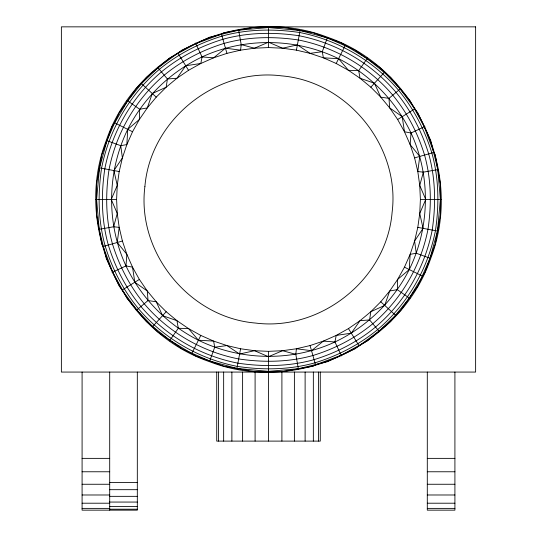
<?xml version="1.0" encoding="UTF-8"?>
<svg xmlns="http://www.w3.org/2000/svg" width="537" height="537" viewBox="0 0 537 537"><rect width="100%" height="100%" fill="white"/><g stroke="black" fill="none" stroke-linecap="round" stroke-linejoin="round"><path stroke-width="0.81" d="M127.108 100.453L139.687 109.259L139.358 119.496L132.532 131.753L126.86 144.587L122.402 157.891L119.194 171.545L117.254 185.44L116.603 199.455L117.254 213.471L119.194 227.366L122.402 241.026L126.86 254.33L132.532 267.164L139.358 279.421L147.286 290.994L156.247 301.787L166.168 311.708L176.962 320.67L188.541 328.597L200.798 335.43L213.632 341.096L226.929 345.553L240.589 348.768L254.484 350.701L268.5 351.352L282.516 350.701L296.411 348.768L310.071 345.553L323.368 341.096L336.202 335.43L348.459 328.597L360.038 320.67L370.832 311.708L380.753 301.787L389.714 290.994L397.642 279.421L404.468 267.164L410.14 254.33L414.598 241.026L417.806 227.366L419.746 213.471L420.397 199.455L419.746 185.44L417.806 171.545L414.598 157.891L410.14 144.587L404.468 131.753L397.642 119.496L389.714 107.924L380.753 97.13L370.832 87.209L360.038 78.241L348.459 70.313L336.202 63.487L323.368 57.821L310.071 53.364L296.411 50.149L282.516 48.209L268.5 47.565L254.484 48.209L240.589 50.149L226.929 53.364L213.632 57.821L200.798 63.487L188.541 70.313L176.962 78.241L166.168 87.209L156.247 97.13L147.286 107.924L139.358 119.496L127.732 129.363C107.017 171.712 106.091 223.07 125.98 265.916C141.117 297.834 166.9 324.254 198.408 340.223C240.751 360.938 292.115 361.871 334.96 341.982C366.872 326.838 393.292 301.062 409.268 269.554C429.983 227.205 430.909 175.847 411.02 133.001C395.883 101.084 370.1 74.663 338.592 58.687C296.249 37.973 244.885 37.046 202.04 56.935C170.128 72.079 143.708 97.855 127.732 129.363L126.86 144.587L120.731 145.675L106.299 140.419C72.844 226.795 121.792 331.765 209.464 361.656C295.84 395.118 400.81 346.164 430.701 258.492C464.156 172.122 415.208 67.145 327.536 37.261C241.16 3.799 136.19 52.747 106.299 140.419M409.892 298.458L397.313 289.658L397.642 279.421L409.268 269.554L410.14 254.33L416.269 253.242L430.701 258.492M112.065 272.407L125.98 265.916L126.86 254.33L117.247 242.489L119.194 227.366L113.636 226.762L98.513 229.433M424.935 126.51L411.02 133.001L410.14 144.587L419.753 156.421L417.806 171.545L423.364 172.149L438.487 169.484M238.529 29.475L241.194 44.591L240.589 50.149L225.466 48.202L213.632 57.821L202.04 56.935L195.555 43.02M298.471 369.443L295.806 354.326L296.411 348.768L311.534 350.708L323.368 341.096L334.96 341.982L341.445 355.89M157.549 67.232L167.416 78.993L166.168 87.209L152.286 93.512L147.286 107.924L139.687 109.259M379.451 331.685L369.584 319.924L370.832 311.708L384.714 305.399L389.714 290.994L397.313 289.658M240.589 348.768L236.911 368.429L238.529 369.443M296.411 50.149L300.089 30.481L298.471 29.475M202.04 56.935L200.798 63.487L185.715 65.756L176.962 78.241L167.416 78.993M334.96 341.982L336.202 335.43L351.285 333.162L360.038 320.67L369.584 319.924M113.636 226.762L117.254 213.471L111.246 199.455L117.254 185.44L113.925 170.565L122.402 157.891L120.731 145.675M423.364 172.149L419.746 185.44L425.754 199.455L419.746 213.471L423.075 228.353L414.598 241.026L416.269 253.242M209.464 361.656L214.713 347.231L213.632 341.096L198.408 340.223L188.541 328.597L178.304 328.275L169.497 340.847M367.503 58.063L358.696 70.642L348.459 70.313L338.592 58.687L323.368 57.821L322.287 51.686L327.536 37.261M114.623 122.832L106.964 140.66L101.775 154.784L96.553 184.413L96.553 214.498L101.775 244.134L103.158 246.503L112.703 272.105L119.019 285.758L136.814 309.956L146.447 321.509L169.9 340.27L182.197 348.943L209.705 360.992L223.828 366.18L253.457 371.409L283.543 371.409L313.172 366.18L315.541 364.798L341.149 355.252L354.803 348.943L378.994 331.141L390.553 321.509L409.315 298.055L417.981 285.758L430.036 258.25L435.225 244.134L440.447 214.498L440.447 184.413L435.225 154.784L433.842 152.414L424.297 126.806L417.981 113.153L400.186 88.961L390.553 77.409L367.1 58.64L354.803 49.975L327.295 37.926L313.172 32.73L283.543 27.508L253.457 27.508L223.828 32.73L221.459 34.12L195.851 43.665L182.197 49.975L158.006 67.776L146.447 77.409L127.685 100.855L119.019 113.153L114.623 122.832L112.065 126.51L106.964 140.66L99.526 167.873L96.6 199.455L99.211 229.306L106.299 258.492L112.703 272.105L127.108 298.458L136.814 309.956L157.549 331.685L169.9 340.27L195.555 355.89L209.705 360.992L236.911 368.429L268.5 371.356L298.35 368.744L327.536 361.656L341.149 355.252L367.503 340.847L378.994 331.141L400.723 310.406L409.315 298.055L424.935 272.407L430.036 258.25L437.474 231.044L440.4 199.455L437.789 169.605L430.701 140.419L424.297 126.806L409.892 100.453L400.186 88.961L379.451 67.232L367.1 58.64L341.445 43.02L327.295 37.926L300.089 30.481L268.5 27.555L238.65 30.166L209.464 37.261L195.851 43.665L169.497 58.063L158.006 67.776L136.277 88.504L127.685 100.855L114.623 122.832L132.532 131.753M191.877 353.339L200.798 335.43M336.202 63.487L345.123 45.578M98.513 169.484L99.526 167.873L119.194 171.545M438.487 229.433L437.474 231.044L417.806 227.366M152.689 326.496L166.168 311.708M370.832 87.209L384.311 72.421M136.277 310.406L148.037 300.539L156.247 301.787L162.557 315.669L176.962 320.67L178.304 328.275M358.696 70.642L360.038 78.241L374.443 83.242L380.753 97.13L388.963 98.378L400.723 88.504M139.358 279.421L122.349 289.953M397.642 119.496L414.651 108.964M103.158 246.503L122.402 241.026M414.598 157.891L433.842 152.414M322.287 51.686L310.071 53.364L297.397 44.88L282.516 48.209L268.5 42.201L254.484 48.209L241.194 44.591M214.713 347.231L226.929 345.553L239.603 354.037L254.484 350.701L268.5 356.709L282.516 350.701L295.806 354.326M95.895 199.455L116.603 199.455M420.397 199.455L441.105 199.455M82.087 458.37L109.702 458.37M427.298 458.37L454.913 458.37M82.087 471.768L109.702 471.768M427.298 471.768L454.913 471.768M109.373 482.535L137.318 482.535M82.087 484.26L109.702 484.26M427.298 484.26L454.913 484.26M109.373 489.684L137.318 489.684M82.087 494.986L109.702 494.986M427.298 494.986L454.913 494.986M109.373 496.342L137.318 496.342M109.373 502.061L137.318 502.061M82.087 503.209L109.702 503.209M427.298 503.209L454.913 503.209M109.373 506.451L137.318 506.451M82.087 508.385L109.702 508.385M427.298 508.385L454.913 508.385M109.373 509.21L137.318 509.21M411.02 133.001L404.468 131.753L402.2 116.67L389.714 107.924L388.963 98.378M125.98 265.916L132.532 267.164L134.8 282.24L147.286 290.994L148.037 300.539M404.468 267.164L422.377 276.078M141.466 83.651L156.247 97.13M380.753 301.787L395.534 315.266M178.009 53.304L188.541 70.313M348.459 328.597L358.991 345.613M221.459 34.12L226.929 53.364M310.071 345.553L315.541 364.798M454.913 372.067L454.913 510.15L427.298 510.15L427.298 372.067M320.28 372.067L320.28 441.105L216.72 441.105L216.72 372.067M318.515 372.067L318.515 441.105M313.346 372.067L313.346 441.105M305.117 372.067L305.117 441.105M294.39 372.067L294.39 441.105M281.905 372.067L281.905 441.105M268.5 26.85L268.5 47.565M268.5 351.352L268.5 441.105M255.095 372.067L255.095 441.105M242.61 372.067L242.61 441.105M231.883 372.067L231.883 441.105M223.654 372.067L223.654 441.105M218.485 372.067L218.485 441.105M137.318 372.067L137.318 510.15L82.087 510.15L82.087 372.067M109.702 372.067L109.702 510.15M144.903 186.467C136.458 252.363 189.292 317.615 255.511 323.052C321.408 331.497 386.653 278.663 392.097 212.451C400.542 146.547 347.707 81.302 281.489 75.858C215.592 67.414 150.347 120.254 144.903 186.467M101.56 168.249C97.721 194.099 98.096 220.653 105.151 245.933C112.166 268.789 123.174 290.141 138.398 308.621C163.671 338.384 198.985 358.931 237.294 366.395C263.143 370.235 289.691 369.865 314.977 362.804C337.833 355.789 359.186 344.781 377.665 329.557C407.429 304.291 427.969 268.977 435.44 230.662C439.279 204.812 438.904 178.264 431.849 152.978C424.834 130.129 413.826 108.769 398.602 90.29C373.329 60.527 338.015 39.986 299.706 32.515C273.857 28.683 247.309 29.052 222.023 36.107C199.167 43.121 177.814 54.136 159.335 69.36C129.571 94.626 109.031 129.941 101.56 168.249M104.796 168.853C101.03 194.206 101.399 220.237 108.32 245.033C115.2 267.446 125.994 288.389 140.922 306.506C165.698 335.692 200.328 355.836 237.898 363.16C263.251 366.925 289.282 366.563 314.078 359.642C336.484 352.762 357.427 341.962 375.551 327.033C404.737 302.257 424.881 267.627 432.204 230.058C435.97 204.711 435.601 178.673 428.68 153.884C421.8 131.471 411.006 110.528 396.078 92.404C371.302 63.218 336.672 43.074 299.102 35.751C273.749 31.992 247.718 32.354 222.922 39.275C200.516 46.155 179.573 56.949 161.449 71.877C132.263 96.66 112.119 131.29 104.796 168.853M109.011 169.645C105.346 194.34 105.702 219.707 112.441 243.858C119.147 265.694 129.665 286.093 144.211 303.747C168.35 332.181 202.087 351.809 238.69 358.944C263.385 362.609 288.745 362.253 312.903 355.514C334.732 348.808 355.138 338.297 372.792 323.751C401.226 299.612 420.854 265.869 427.989 229.272C431.654 204.577 431.298 179.21 424.559 155.052C417.853 133.223 407.335 112.817 392.789 95.163C368.651 66.729 334.913 47.108 298.31 39.966C273.615 36.301 248.255 36.657 224.097 43.403C202.268 50.102 181.862 60.621 164.208 75.167C135.774 99.305 116.146 133.042 109.011 169.645M475.628 26.85L61.372 26.85L61.372 372.067L475.628 372.067L475.628 26.85"/></g></svg>
